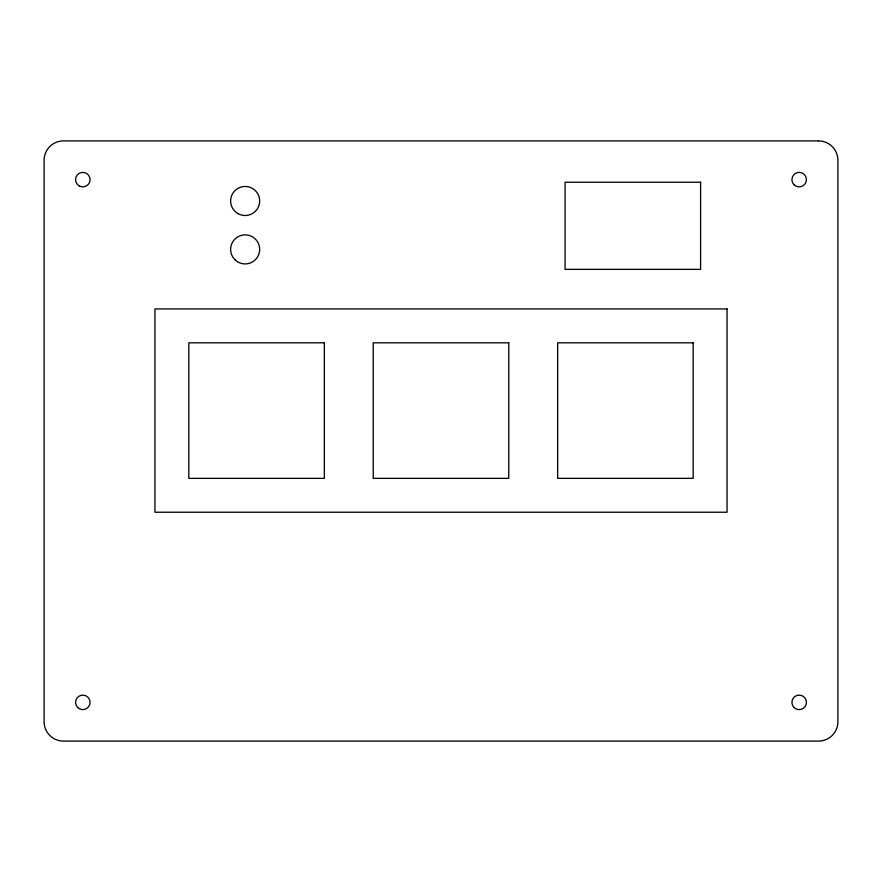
<?xml version="1.0" encoding="UTF-8"?>
<svg xmlns="http://www.w3.org/2000/svg" width="882" height="882" viewBox="0 0 882 882"><rect width="100%" height="100%" fill="white"/><g stroke="black" fill="none" stroke-linecap="round" stroke-linejoin="round"><path stroke-width="1.32" d="M818.54 140.899L63.46 140.899A19.36 19.36 0 0 0 44.1 160.27L44.1 721.73A19.36 19.36 0 0 0 63.46 741.101L818.54 741.101A19.36 19.36 0 0 0 837.9 721.73L837.9 160.27A19.36 19.36 0 0 0 818.54 140.899M700.606 182.232L565.075 182.232L565.075 269.363L700.606 269.363L700.606 182.232M727.055 308.943L154.945 308.943L154.945 512.233L727.055 512.233L727.055 308.943M324.344 342.822L188.825 342.822L188.825 478.353L324.344 478.353L324.344 342.822M508.76 342.822L373.24 342.822L373.24 478.353L508.76 478.353L508.76 342.822M693.175 342.822L557.656 342.822L557.656 478.353L693.175 478.353L693.175 342.822M794.043 707.507A7.265 7.265 0 0 0 806.192 704.255A7.265 7.265 0 0 0 797.295 695.358A7.265 7.265 0 0 0 794.043 707.507M77.693 707.507A7.265 7.265 0 0 0 89.832 704.255A7.265 7.265 0 0 0 80.946 695.358A7.265 7.265 0 0 0 77.693 707.507M79.193 185.915A7.265 7.265 0 0 0 90.085 179.63A7.265 7.265 0 0 0 79.193 173.335A7.265 7.265 0 0 0 79.193 185.915M794.043 184.757A7.265 7.265 0 0 0 806.192 181.505A7.265 7.265 0 0 0 797.295 172.618A7.265 7.265 0 0 0 794.043 184.757M237.886 213.565A14.52 14.52 0 0 0 259.672 200.986A14.52 14.52 0 0 0 237.886 188.417A14.52 14.52 0 0 0 237.886 213.565M234.877 259.661A14.52 14.52 0 0 0 259.176 253.145A14.52 14.52 0 0 0 241.392 235.362A14.52 14.52 0 0 0 234.877 259.661"/></g></svg>
